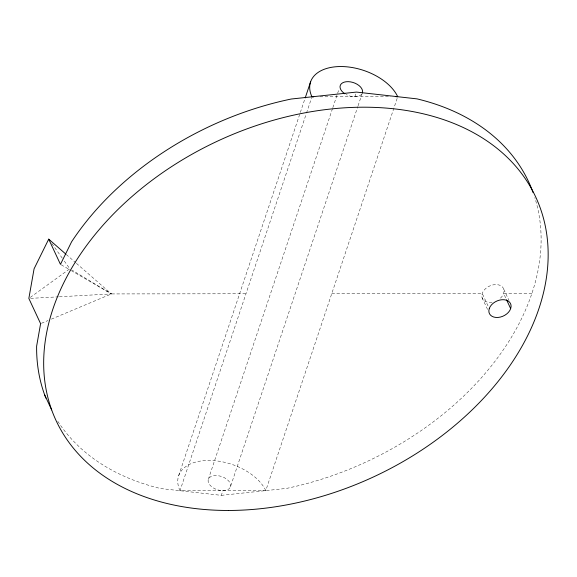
<?xml version="1.0" encoding="UTF-8"?>
<svg xmlns="http://www.w3.org/2000/svg" width="577" height="577" viewBox="0 0 577 577"><rect width="100%" height="100%" fill="white"/><g stroke="black" fill="none" stroke-linecap="round" stroke-linejoin="round"><path stroke-width="0.43" stroke-dasharray="2.88 2.16" d="M178.697 475.592L300.054 113.308M300.336 112.457L304.916 98.782M397.149 98.422L265.781 490.616L180.002 490.717L306.236 113.871M306.517 113.02L311.659 97.672M208.319 479.336L332.532 108.512M332.821 107.654L339.117 88.858M57.794 421.311A264.598 185.13 -25 0 0 160.723 488.553L221.323 495.347L222.895 490.666M354.833 96.77L356.139 92.861M230.418 486.873A11.677 6.946 18.5 0 0 215.841 475.549A11.677 6.946 18.5 0 0 211.846 486.894A11.677 6.946 18.5 0 0 230.418 486.873L357.776 106.651M358.065 105.793L362.356 92.976A11.677 6.946 18.5 0 1 346.222 94.563M30.285 297.415L69.817 268.767L63.643 260.097M41.421 323.308L48.014 320.545M51.31 319.16L111.433 293.931L245.975 293.765M221.323 495.347L286.531 488.402A264.598 185.13 -25 0 0 534.8 197.63M30.646 298.359L58.472 296.83M59.366 296.78L111.433 293.931L76.366 263.3M319.99 96.806L390.579 96.727M331.753 293.664L482.235 293.484L488.914 307.808M531.9 293.426L503.606 293.462L505.827 298.237M61.234 264.8L70.502 270.173M71.274 270.62L111.433 293.931L72.132 270.166M66.247 254.464L75.688 262.715M51.8 243.487L63.124 259.376M503.779 289.257L508.972 300.401M482.062 297.689L487.63 309.625M180.002 490.717A46.694 27.79 18.5 0 1 208.795 460.432A46.694 27.79 18.5 0 1 265.781 490.616M500.461 298.15A11.677 8.165 -25 0 0 503.541 293.743L504.038 291.428A11.677 8.165 -25 0 0 494.821 284.62A11.677 8.165 -25 0 0 482.3 293.203L481.802 295.518A11.677 8.165 -25 0 0 492.469 302.132"/><path stroke-width="0.87" d="M305.204 97.931L310.642 81.696M313.729 96.813L311.948 96.821A46.694 27.79 18.5 0 1 340.733 66.535A46.694 27.79 18.5 0 1 397.726 96.72L395.937 96.72M65.576 253.88L48.713 239.152L34.079 268.81L28.85 298.453L40.599 323.654L36.625 346.186A264.598 185.13 -25 0 0 45.871 398.116M49.745 240.595L48.713 239.152L60.462 264.353L71.591 241.813A264.598 185.13 -25 0 1 291.197 99.028L356.406 92.082L417.005 98.876A264.598 185.13 -25 0 1 533.112 192.646M506.57 299.824L510.652 308.58M44.617 394.783L51.663 409.901M344.952 93.82A11.677 6.946 18.5 0 1 341.238 83.874A11.677 6.946 18.5 0 1 355.043 83.203A11.677 6.946 18.5 0 1 362.356 92.976M489.346 308.32L488.849 310.635A11.677 8.165 -25 0 0 498.066 317.444A11.677 8.165 -25 0 0 510.595 308.861L511.092 306.546A11.677 8.165 -25 0 0 501.867 299.737A11.677 8.165 -25 0 0 489.346 308.32M228.369 510.465A264.598 185.13 -25 0 0 540.159 207.763A264.598 185.13 -25 0 0 119.208 208.268A264.598 185.13 -25 0 0 228.369 510.465"/></g></svg>
